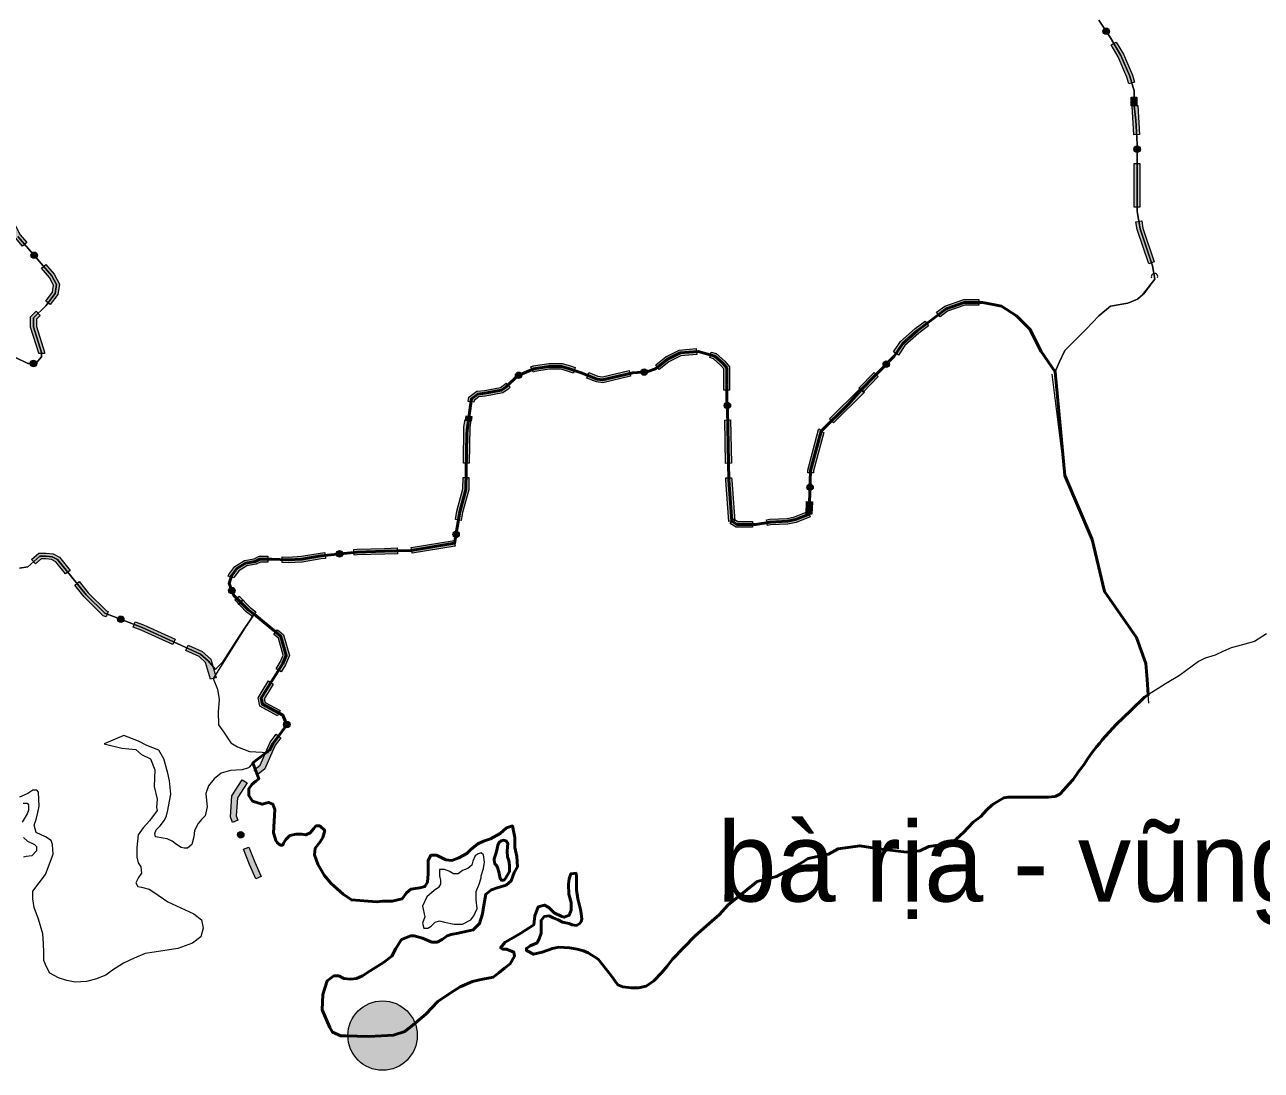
# Model space of a CAD drawing. Header units: metres. Extents: x -835890 to 1024355, y 79891 to 2211954.
# Drawn here: x -125138 to -39632, y 705742 to 778022 of the extents above; entities that cross this region are included whole.
import ezdxf
from ezdxf.enums import TextEntityAlignment as Align

# ---------------------------------------------------------------- set-up
doc = ezdxf.new("R2010")
doc.units = ezdxf.units.M
doc.header["$LTSCALE"] = 2200
for name, color, linetype, lineweight in [('12', 7, 'Continuous', 13), ('14', 7, 'Continuous', 13), ('15', 7, 'Continuous', 13), ('16', 7, 'Continuous', 13), ('37', 7, 'Continuous', 13), ('38', 7, 'Continuous', 13), ('8', 7, 'Continuous', 13)]:
    doc.layers.add(name, color=color, linetype=linetype, lineweight=lineweight)
doc.layers.add('3', color=7, linetype='Continuous')

msp = doc.modelspace()

# ---------------------------------------------------------------- hatches: boundary and pattern name
at = {"layer": '37'}
for points in [[(-50237, 777382, 1), (-50487, 777756, 1)], [(-49657, 776823), (-49163, 775976), (-48543, 774529), (-48401, 774058), (-48784, 773943), (-48919, 774393), (-49521, 775796), (-50003, 776622)], [(-48226, 773025), (-48226, 772425), (-48626, 772425), (-48626, 773025)], [(-48163, 772428), (-48055, 770428), (-48454, 770406), (-48563, 772407)], [(-48219, 769193, 1), (-48219, 769643, 1)], [(-48019, 768418), (-48019, 767370), (-48019, 765418), (-48419, 765418), (-48419, 767370), (-48419, 768418)], [(-125287, 762710), (-125777, 763279), (-126434, 764496), (-126655, 765432), (-126266, 765524), (-126057, 764640), (-125446, 763507), (-124984, 762971)], [(-47902, 764464), (-47814, 763966), (-47035, 761627), (-47414, 761501), (-48203, 763867), (-48295, 764394)], [(-124630, 762253, 1), (-124336, 761912, 1)], [(-123687, 758921), (-123217, 759525), (-123141, 760019), (-123428, 760552), (-123982, 761194), (-123679, 761455), (-123096, 760780), (-122725, 760090), (-122837, 759361), (-123371, 758675)], [(-59170, 758628), (-60126, 758628), (-61320, 758212), (-61838, 757821), (-62079, 758140), (-61511, 758569), (-60193, 759028), (-59170, 759028)], [(-124167, 755289), (-124167, 755322), (-124731, 757108), (-124731, 757833), (-124353, 758211), (-124070, 757928), (-124331, 757668), (-124331, 757170), (-123767, 755383), (-123767, 755289)], [(-62635, 757217), (-63309, 756707), (-64269, 755854), (-64726, 755189), (-65055, 755416), (-64571, 756121), (-63563, 757016), (-62876, 757536)], [(-78664, 755232), (-79766, 755136), (-80587, 754726), (-81257, 754190), (-81506, 754503), (-80804, 755065), (-79877, 755528), (-78699, 755631)], [(-76799, 752765), (-76799, 754222), (-77017, 754483), (-77518, 754934), (-77771, 755006), (-77661, 755391), (-77319, 755293), (-76728, 754761), (-76399, 754367), (-76399, 752765)], [(-124306, 754600, 1), (-124756, 754600, 1)], [(-87196, 753938), (-87529, 754049), (-88044, 754204), (-88873, 754204), (-89870, 754046), (-89986, 753996), (-90144, 754364), (-89982, 754433), (-88904, 754604), (-87985, 754604), (-87408, 754431), (-87069, 754318)], [(-82530, 753998, 1), (-82081, 754023, 1)], [(-65716, 754402, 1), (-65401, 754723, 1)], [(-91191, 753698, 1), (-90778, 753875, 1)], [(-83253, 753725), (-85165, 753272), (-85609, 753335), (-86268, 753599), (-86119, 753970), (-85505, 753724), (-85183, 753679), (-83345, 754114)], [(-66114, 753707), (-67171, 752625), (-67457, 752905), (-66401, 753987)], [(-91570, 752968), (-91710, 752828), (-92088, 752576), (-93282, 752349), (-93727, 752299), (-94054, 752054), (-94074, 751918), (-94470, 751975), (-94427, 752275), (-93880, 752685), (-93342, 752745), (-92242, 752954), (-91965, 753139), (-91853, 753251)], [(-67065, 752609), (-69201, 750502), (-69482, 750787), (-67346, 752893)], [(-76556, 751922, 1), (-76547, 751472, 1)], [(-94215, 750928), (-94261, 750607), (-94657, 750663), (-94611, 750985)], [(-94291, 750676), (-94368, 750181), (-94408, 747710), (-94808, 747716), (-94767, 750215), (-94686, 750737)], [(-76674, 747693), (-76732, 750693), (-76332, 750701), (-76275, 747701)], [(-69913, 749800), (-69887, 749826), (-70594, 747173), (-70599, 747036), (-70998, 747050), (-70992, 747233), (-70245, 750034), (-70194, 750085)], [(-94425, 746710), (-94438, 745871), (-94865, 744307), (-94956, 743745), (-95351, 743809), (-95257, 744392), (-94838, 745928), (-94825, 746716)], [(-76442, 743690), (-76652, 746521), (-76655, 746694), (-76255, 746701), (-76252, 746539), (-76044, 743720)], [(-70843, 745819, 1), (-70827, 746268, 1)], [(-70671, 745037), (-70702, 744179), (-71102, 744193), (-71071, 745051)], [(-70828, 744000), (-71790, 743615), (-72369, 743500), (-73574, 743445), (-73781, 743410), (-73847, 743805), (-73616, 743843), (-72418, 743898), (-71905, 744000), (-70976, 744372)], [(-74804, 743280), (-75343, 743280), (-75947, 743280), (-76350, 743537), (-76136, 743874), (-75831, 743680), (-75343, 743680), (-74804, 743680)], [(-95380, 741972), (-98342, 741492), (-98406, 741887), (-95444, 742367)], [(-95348, 742568, 1), (-95276, 743012, 1)], [(-122307, 740051), (-122991, 740900), (-123296, 741052), (-123673, 741094), (-124008, 741094), (-124398, 740747), (-124664, 741046), (-124161, 741494), (-123651, 741494), (-123181, 741442), (-122734, 741218), (-121995, 740303)], [(-104337, 741131), (-104645, 741097), (-105961, 740878), (-106911, 740822), (-107346, 740843), (-107327, 741242), (-106913, 741223), (-106006, 741276), (-104700, 741494), (-104380, 741528)], [(-103588, 741413, 1), (-103140, 741462, 1)], [(-99366, 741450), (-100243, 741423), (-102147, 741369), (-102348, 741347), (-102391, 741745), (-102174, 741768), (-100255, 741823), (-99378, 741850)], [(-108335, 740877), (-108831, 740877), (-109143, 740721), (-109788, 740613), (-110326, 740271), (-110664, 739837), (-110679, 739785), (-111062, 739900), (-111025, 740023), (-110599, 740572), (-109934, 740994), (-109268, 741105), (-108925, 741277), (-108335, 741277)], [(-119506, 737087), (-119708, 737165), (-121038, 738480), (-121679, 739273), (-121367, 739525), (-120741, 738748), (-119487, 737508), (-119363, 737461)], [(-110731, 738691, 1), (-110898, 739109, 1)], [(-110309, 738527), (-109556, 737730), (-109150, 737426), (-109391, 737106), (-109823, 737431), (-110600, 738253)], [(-110087, 738254), (-110048, 738214), (-110330, 737932), (-110370, 737971)], [(-118710, 736998, 1), (-118290, 736837, 1)], [(-114903, 735173), (-117090, 736165), (-117637, 736374), (-117495, 736748), (-116936, 736534), (-114737, 735537)], [(-107673, 736197), (-107566, 736118), (-107248, 735839), (-106840, 734411), (-107109, 733767), (-107413, 733285), (-107751, 733499), (-107465, 733952), (-107263, 734436), (-107600, 735616), (-107817, 735806), (-107910, 735875)], [(-112291, 732770), (-112632, 733937), (-113083, 734348), (-113992, 734760), (-113827, 735124), (-112861, 734686), (-112279, 734157), (-111907, 732882)], [(-107947, 732440), (-108245, 731968), (-108578, 731427), (-108521, 731173), (-107464, 730609), (-107652, 730256), (-108872, 730907), (-109003, 731499), (-108584, 732180), (-108285, 732653)], [(-106925, 729445, 1), (-107102, 729858, 1)], [(-107431, 728729), (-107818, 728213), (-108533, 726592), (-109027, 726193), (-109279, 726504), (-108860, 726843), (-108165, 728417), (-107751, 728969)], [(-109760, 725608), (-110427, 724584), (-110514, 723320), (-110396, 723029), (-110767, 722878), (-110920, 723255), (-110819, 724716), (-110095, 725826)], [(-110121, 721818, 1), (-110290, 722235, 1)], [(-109644, 721175), (-109217, 720122), (-108795, 719137), (-109162, 718980), (-109586, 719968), (-110015, 721025)]]:
    msp.add_hatch(color=256, dxfattribs=at).paths.add_polyline_path(points)
at = {"layer": '8'}
msp.add_hatch(color=256, dxfattribs=at).paths.add_polyline_path([(-97995, 708142, 1), (-102795, 708142, 1)])

# ---------------------------------------------------------------- linework, layer by layer
at = {"layer": '12'}
msp.add_lwpolyline([(-39277, 735904), (-40090, 735374), (-40926, 735154), (-41718, 734934), (-42245, 734713), (-42817, 734448), (-43521, 734228), (-43961, 734007), (-45280, 733037), (-46248, 732464), (-47451, 731696), (-47533, 732758), (-47618, 733868), (-48252, 735665), (-50471, 738835), (-51317, 742428), (-53219, 746867), (-53878, 754021), (-53605, 754677), (-53223, 755496), (-51748, 756971), (-50874, 757899), (-50055, 758555), (-48854, 758773), (-48198, 759046), (-47843, 759357), (-46994, 760429), (-47156, 761357), (-48008, 763916), (-48219, 765115), (-48219, 767370), (-48219, 769767), (-48309, 771425), (-48426, 772425), (-48426, 773425), (-48426, 773443), (-48731, 774461), (-49342, 775886), (-50054, 777107), (-50869, 778329)], dxfattribs=at)
at = {"layer": '14'}
for points in [[(-125612, 763393), (-123262, 760666), (-122933, 760054), (-123027, 759443), (-123685, 758597), (-124531, 757750), (-124531, 757139), (-123967, 755353), (-123967, 755070), (-124366, 754600), (-124930, 754600), (-126763, 755494)], [(-125494, 740448), (-124930, 740542), (-124084, 741294), (-123662, 741294), (-123239, 741247), (-122863, 741059), (-120889, 738614), (-119597, 737336), (-117013, 736350), (-112972, 734517), (-112455, 734047), (-111939, 733437), (-111773, 733649), (-111427, 734002), (-110298, 735724), (-109271, 737266), (-107691, 735962), (-107424, 735727), (-107052, 734423), (-107287, 733859), (-108415, 732074), (-108790, 731463), (-108696, 731040), (-107287, 730288), (-107005, 729631), (-107992, 728315), (-108180, 727888), (-109359, 726996), (-109621, 726696), (-109667, 726643), (-110107, 726511), (-110898, 726467), (-111558, 726290), (-112042, 725894), (-112438, 725409), (-112613, 724879), (-112569, 724394), (-112526, 723953), (-112657, 723336)], [(-112657, 723336), (-112921, 723071), (-113141, 722807), (-113405, 722322), (-113449, 721881), (-113581, 721352), (-113889, 721087), (-114109, 721087), (-114329, 721131), (-114637, 721352), (-114944, 721572), (-115296, 721748), (-115560, 721793), (-116088, 721881), (-116132, 722101), (-116044, 722366), (-115780, 722630), (-115472, 723027), (-115340, 723336), (-115252, 723733), (-115120, 724350), (-115032, 724835), (-115120, 725761), (-115252, 726290), (-115516, 727261), (-115868, 727878), (-116704, 728187), (-117275, 728495), (-118287, 728892), (-119650, 728319)], [(-119650, 728319), (-118419, 728010), (-117451, 727922), (-117055, 727569), (-116440, 727261), (-116132, 726511), (-116198, 725364), (-115978, 724482), (-116022, 723909), (-115978, 723689), (-116506, 722983), (-116946, 722498), (-117297, 722013), (-117385, 721131), (-117385, 720470), (-117297, 720073), (-117099, 719808), (-117055, 719367), (-117275, 719059), (-117451, 718706), (-117319, 718441), (-117055, 718397), (-116528, 718265), (-116220, 718044), (-115252, 717383), (-113449, 716545), (-112921, 716148), (-112789, 715575), (-112965, 714958), (-113537, 714517), (-114549, 714164), (-116198, 713899), (-116814, 713811), (-117561, 713502), (-118309, 713150), (-119057, 712664), (-119540, 712312), (-120244, 712047), (-120860, 711871), (-121651, 711827), (-122223, 711959), (-122795, 712135), (-123411, 712444), (-123630, 712885), (-123806, 713326), (-123806, 713899), (-123850, 714472), (-123894, 715178), (-124180, 716192), (-124488, 716986), (-124576, 717603), (-124576, 718132), (-123696, 719279), (-123169, 720690), (-123213, 721352), (-123301, 721616), (-123696, 721881), (-124356, 722189), (-124488, 722675), (-124356, 723071), (-124224, 723556), (-124136, 723997), (-124180, 724968), (-124312, 725100), (-124576, 725100), (-124928, 724879), (-125500, 724615)], [(-125236, 724218), (-125060, 724218), (-124972, 724218), (-124884, 724086), (-124884, 723733), (-124972, 723468), (-125324, 722895)], [(-125214, 721837), (-124950, 721572), (-124466, 721352), (-124334, 721219), (-124334, 720911), (-124642, 720558), (-125038, 720514), (-125214, 720470)]]:
    msp.add_lwpolyline(points, dxfattribs=at)
at = {"layer": '15', "lineweight": 40}
for points in [[(-108415, 732074), (-107287, 733859), (-107052, 734423), (-107424, 735727), (-107691, 735962), (-109271, 737266), (-109689, 737581), (-110189, 738073), (-110681, 738565), (-111008, 739384), (-110844, 739930), (-110462, 740422), (-109861, 740804), (-109206, 740913), (-108878, 741077), (-108059, 741077), (-106912, 741022), (-105983, 741077), (-104673, 741295), (-102160, 741569), (-100249, 741623), (-98446, 741678), (-95412, 742170), (-95061, 744349), (-94638, 745900), (-94576, 749707), (-94550, 749997), (-94306, 751707), (-94241, 752164), (-93804, 752492), (-93312, 752547), (-92165, 752765), (-91838, 752984), (-91073, 753748), (-89926, 754240), (-88888, 754404), (-88014, 754404), (-87468, 754240), (-86649, 753967), (-85557, 753530), (-85174, 753475), (-83099, 753967), (-82116, 754021), (-81515, 754240), (-80696, 754895), (-79822, 755332), (-78565, 755441), (-77419, 755114), (-76872, 754622), (-76599, 754294), (-76599, 753425), (-76599, 751795), (-76546, 751425), (-76452, 746530), (-76243, 743705), (-75889, 743480), (-75343, 743480), (-74578, 743480), (-73595, 743644), (-72394, 743699), (-71848, 743808), (-70902, 744186), (-70793, 747203), (-70066, 749930), (-68205, 751765), (-67314, 752765), (-66338, 753765), (-65020, 755114), (-64420, 755988), (-63436, 756861), (-61416, 758391), (-60170, 758824), (-58908, 758829), (-58170, 758675), (-57592, 758555), (-56555, 757899), (-55626, 756971), (-54861, 755441), (-53878, 754021), (-53219, 746867), (-51317, 742428), (-50471, 738835), (-48252, 735665), (-47618, 733868), (-47533, 732758), (-47451, 731696), (-47699, 731538), (-48644, 730612), (-49656, 729642), (-50624, 728584), (-50799, 728363), (-51019, 728098), (-51283, 727790), (-51635, 727305), (-51899, 726864), (-52251, 726423), (-52647, 725849), (-52954, 725497), (-53262, 725144), (-53570, 724835), (-53878, 724659)], [(-103422, 712268), (-103070, 712091), (-102586, 712047), (-102190, 712091), (-101772, 712268), (-101245, 712620), (-100321, 713194), (-99749, 713635), (-99485, 714164), (-99090, 714781), (-98430, 715046), (-98210, 715046), (-97638, 714869), (-96979, 714605), (-96627, 714605), (-96275, 714781), (-95923, 715046), (-95659, 715134), (-95175, 715222), (-94120, 715443), (-93680, 715884), (-93482, 716545), (-93394, 717162), (-93262, 717912), (-92866, 718221), (-92471, 718353), (-91855, 718529), (-91503, 718838), (-91283, 719411), (-91063, 719808), (-91107, 720514), (-91239, 721131), (-91239, 721837), (-91415, 722630), (-91833, 722498), (-92273, 722101), (-92932, 721748), (-93416, 721572), (-93812, 721396), (-94296, 720999), (-94560, 720734), (-95131, 720426), (-95615, 720249), (-96011, 720293), (-96671, 720602), (-97067, 720602), (-97242, 720249), (-97242, 719323), (-97286, 718750), (-97462, 718441), (-97814, 718353), (-98430, 718265), (-98738, 718000), (-99046, 717603), (-99727, 717427), (-100431, 717427), (-100783, 717383), (-101399, 717427), (-102542, 717515), (-103114, 717912), (-103949, 718662), (-104433, 719235), (-104873, 719985), (-105093, 720646), (-105049, 721087), (-104697, 721528), (-104521, 721837), (-104389, 722322), (-104741, 722630), (-105005, 722630), (-105137, 722454), (-105401, 722145), (-105709, 722013), (-105972, 722057), (-106368, 722057), (-106808, 721969), (-107072, 721704), (-107248, 721440), (-107292, 721307), (-107468, 721307), (-107688, 721484), (-107776, 721616), (-107930, 722145), (-107842, 723777), (-107974, 724130), (-108281, 724262), (-108721, 724130), (-109381, 724350), (-109645, 724747), (-109645, 725188), (-109425, 725497), (-109161, 725717), (-108959, 725888), (-109359, 726996), (-108180, 727888), (-107992, 728315), (-107005, 729631), (-107287, 730288), (-108696, 731040), (-108790, 731463), (-108415, 732074)], [(-53878, 724659), (-54362, 724615), (-54670, 724615), (-56297, 724615), (-57133, 724615), (-57440, 724571), (-57836, 724350), (-58232, 724086), (-58628, 723733), (-59024, 723292), (-59551, 722895), (-60211, 722189), (-60695, 721748), (-61135, 721440), (-61575, 721307), (-61970, 721307), (-62630, 721219), (-63246, 720911), (-64169, 720822), (-64917, 720911), (-66061, 721043), (-67402, 721263), (-68897, 721043), (-69557, 720690), (-70964, 720381)], [(-70964, 720381), (-71360, 720117), (-72460, 719500), (-73163, 719147), (-74483, 718794), (-76528, 717162), (-77100, 716501), (-77803, 715884), (-78771, 715046), (-80354, 713414), (-80706, 712929), (-81102, 712488), (-81629, 711915), (-82157, 711562), (-82685, 711430), (-83213, 711430), (-83785, 711518), (-84136, 711650), (-84598, 712312), (-85302, 713194), (-85478, 713414), (-86181, 713855), (-86489, 713987), (-86929, 714120), (-87457, 714208), (-88205, 714252), (-88644, 714164), (-89348, 713899), (-89964, 713767), (-90448, 714031), (-90448, 714164), (-90184, 714340), (-89700, 714561), (-89568, 714825), (-89436, 715222), (-89436, 716104), (-89216, 716369), (-88864, 716413), (-88600, 716280), (-88248, 716148), (-87941, 715972), (-87501, 715884), (-87281, 715795), (-86973, 715751), (-86753, 715884), (-86665, 716016), (-86621, 716192), (-86665, 716589), (-86709, 716854), (-86885, 717603), (-86973, 718221), (-86973, 718662), (-86973, 719103), (-87017, 719367), (-87369, 719323), (-87501, 718970), (-87545, 718618), (-87523, 717912), (-87347, 717339), (-87347, 716810), (-87479, 716457), (-87831, 716325), (-88007, 716369), (-88534, 716633), (-88886, 716986), (-89194, 717162), (-89634, 717030), (-89854, 716413), (-89942, 715795), (-90821, 715222), (-91349, 714913), (-91921, 714605), (-92229, 714208), (-92097, 714120), (-91833, 714120), (-91305, 713899), (-91261, 713635), (-91569, 713105), (-91965, 712797), (-92361, 712488), (-92756, 712179), (-93702, 712003), (-94186, 711871), (-95021, 711518), (-95725, 711077), (-96561, 710504), (-97396, 709622), (-98144, 709004), (-98848, 708431), (-99639, 708167), (-100475, 708122), (-101355, 708078), (-102938, 708122), (-103290, 708122), (-103861, 708387), (-104037, 708696), (-104565, 709930), (-104521, 710989), (-104213, 711915), (-103773, 712268), (-103422, 712268)]]:
    msp.add_lwpolyline(points, dxfattribs=at)
msp.add_lwpolyline([(-92662, 720040), (-92512, 719890), (-92437, 719765), (-92362, 719464), (-92312, 719238), (-92262, 718988), (-92137, 718862), (-91962, 718912), (-91862, 719038), (-91612, 719489), (-91612, 719890), (-91662, 720241), (-91762, 720491), (-91787, 720867), (-91762, 721193), (-91737, 721444), (-91862, 721594), (-92037, 721644), (-92187, 721594), (-92337, 721494), (-92412, 721293), (-92462, 721068), (-92537, 720767), (-92687, 720366)], close=True, dxfattribs=at)
at = {"layer": '15'}
msp.add_lwpolyline([(-97478, 716353), (-97623, 715918), (-97551, 715555), (-97261, 715555), (-97044, 715700), (-96754, 715990), (-96464, 716063), (-96102, 715990), (-95450, 715845), (-94870, 715845), (-94290, 716136), (-94073, 716426), (-93856, 716934), (-93928, 717515), (-93928, 718096), (-93711, 718604), (-93566, 719039), (-93566, 719185), (-93421, 719693), (-93348, 720128), (-93421, 720637), (-93566, 720782), (-93783, 720709), (-94001, 720564), (-94145, 720201), (-94218, 719911), (-94508, 719693), (-94870, 719548), (-95160, 719330), (-95522, 719330), (-95739, 719475), (-96102, 719620), (-96464, 719620), (-96464, 719185), (-96391, 718894), (-96391, 718604), (-96536, 718386), (-96826, 718168), (-97333, 717733), (-97623, 717079)], close=True, dxfattribs=at)
at = {"layer": '16'}
for points in [[(-50869, 778329), (-50054, 777107), (-49342, 775886), (-48731, 774461), (-48426, 773443), (-48426, 773425), (-48426, 772425), (-48309, 771425), (-48219, 769767), (-48219, 767370), (-48219, 765115), (-48008, 763916), (-47156, 761357), (-46994, 760429), (-47843, 759357), (-48198, 759046), (-48854, 758773), (-50055, 758555), (-50874, 757899), (-51748, 756971), (-53223, 755496), (-53605, 754677), (-53878, 754021), (-54861, 755441), (-55626, 756971), (-56555, 757899), (-57592, 758555), (-58170, 758675), (-58908, 758829), (-60170, 758824), (-61416, 758391), (-63436, 756861), (-64420, 755988), (-65020, 755114), (-66338, 753765), (-67314, 752765), (-68205, 751765), (-70066, 749930), (-70793, 747203), (-70902, 744186), (-71848, 743808), (-72394, 743699), (-73595, 743644), (-74578, 743480), (-75343, 743480), (-75889, 743480), (-76243, 743705), (-76452, 746530), (-76546, 751425), (-76599, 751795), (-76599, 753425), (-76599, 754294), (-76872, 754622), (-77419, 755114), (-78565, 755441), (-79822, 755332), (-80696, 754895), (-81515, 754240), (-82116, 754021), (-83099, 753967), (-85174, 753475), (-85557, 753530), (-86649, 753967), (-87468, 754240), (-88014, 754404), (-88888, 754404), (-89926, 754240), (-91073, 753748), (-91838, 752984), (-92165, 752765), (-93312, 752547), (-93804, 752492), (-94241, 752164), (-94306, 751707)], [(-126763, 755494), (-124930, 754600), (-124366, 754600), (-123967, 755070), (-123967, 755353), (-124531, 757139), (-124531, 757750), (-123685, 758597), (-123027, 759443), (-122933, 760054), (-123262, 760666), (-125612, 763393)], [(-94306, 751707), (-94550, 749997), (-94576, 749707), (-94638, 745900), (-95061, 744349), (-95412, 742170), (-98446, 741678), (-100249, 741623), (-102160, 741569), (-104673, 741295), (-105983, 741077), (-106912, 741022), (-108059, 741077), (-108878, 741077), (-109206, 740913), (-109861, 740804), (-110462, 740422), (-110844, 739930), (-111008, 739384), (-110681, 738565), (-110189, 738073), (-109689, 737581), (-109271, 737266), (-110298, 735724), (-111427, 734002), (-111773, 733649), (-111939, 733437), (-112455, 734047), (-112972, 734517), (-117013, 736350), (-119597, 737336), (-120889, 738614), (-122863, 741059), (-123239, 741247), (-123662, 741294), (-124084, 741294), (-124930, 740542), (-125494, 740448)]]:
    msp.add_lwpolyline(points, dxfattribs=at)
at = {"layer": '37'}
for points in [[(-49657, 776823), (-49163, 775976), (-48543, 774529), (-48401, 774058), (-48784, 773943), (-48919, 774393), (-49521, 775796), (-50003, 776622)], [(-48226, 773025), (-48226, 772425), (-48626, 772425), (-48626, 773025)], [(-48163, 772428), (-48055, 770428), (-48454, 770406), (-48563, 772407)], [(-48019, 768418), (-48019, 767370), (-48019, 765418), (-48419, 765418), (-48419, 767370), (-48419, 768418)], [(-125287, 762710), (-125777, 763279), (-126434, 764496), (-126655, 765432), (-126266, 765524), (-126057, 764640), (-125446, 763507), (-124984, 762971)], [(-47902, 764464), (-47814, 763966), (-47035, 761627), (-47414, 761501), (-48203, 763867), (-48295, 764394)], [(-123687, 758921), (-123217, 759525), (-123141, 760019), (-123428, 760552), (-123982, 761194), (-123679, 761455), (-123096, 760780), (-122725, 760090), (-122837, 759361), (-123371, 758675)], [(-59170, 758628), (-60126, 758628), (-61320, 758212), (-61838, 757821), (-62079, 758140), (-61511, 758569), (-60193, 759028), (-59170, 759028)], [(-124167, 755289), (-124167, 755322), (-124731, 757108), (-124731, 757833), (-124353, 758211), (-124070, 757928), (-124331, 757668), (-124331, 757170), (-123767, 755383), (-123767, 755289)], [(-62635, 757217), (-63309, 756707), (-64269, 755854), (-64726, 755189), (-65055, 755416), (-64571, 756121), (-63563, 757016), (-62876, 757536)], [(-78664, 755232), (-79766, 755136), (-80587, 754726), (-81257, 754190), (-81506, 754503), (-80804, 755065), (-79877, 755528), (-78699, 755631)], [(-76799, 752765), (-76799, 754222), (-77017, 754483), (-77518, 754934), (-77771, 755006), (-77661, 755391), (-77319, 755293), (-76728, 754761), (-76399, 754367), (-76399, 752765)], [(-87196, 753938), (-87529, 754049), (-88044, 754204), (-88873, 754204), (-89870, 754046), (-89986, 753996), (-90144, 754364), (-89982, 754433), (-88904, 754604), (-87985, 754604), (-87408, 754431), (-87069, 754318)], [(-83253, 753725), (-85165, 753272), (-85609, 753335), (-86268, 753599), (-86119, 753970), (-85505, 753724), (-85183, 753679), (-83345, 754114)], [(-66114, 753707), (-67171, 752625), (-67457, 752905), (-66401, 753987)], [(-91570, 752968), (-91710, 752828), (-92088, 752576), (-93282, 752349), (-93727, 752299), (-94054, 752054), (-94074, 751918), (-94470, 751975), (-94427, 752275), (-93880, 752685), (-93342, 752745), (-92242, 752954), (-91965, 753139), (-91853, 753251)], [(-67065, 752609), (-69201, 750502), (-69482, 750787), (-67346, 752893)], [(-94215, 750928), (-94261, 750607), (-94657, 750663), (-94611, 750985)], [(-94291, 750676), (-94368, 750181), (-94408, 747710), (-94808, 747716), (-94767, 750215), (-94686, 750737)], [(-76674, 747693), (-76732, 750693), (-76332, 750701), (-76275, 747701)], [(-69913, 749800), (-69887, 749826), (-70594, 747173), (-70599, 747036), (-70998, 747050), (-70992, 747233), (-70245, 750034), (-70194, 750085)], [(-94425, 746710), (-94438, 745871), (-94865, 744307), (-94956, 743745), (-95351, 743809), (-95257, 744392), (-94838, 745928), (-94825, 746716)], [(-76442, 743690), (-76652, 746521), (-76655, 746694), (-76255, 746701), (-76252, 746539), (-76044, 743720)], [(-70671, 745037), (-70702, 744179), (-71102, 744193), (-71071, 745051)], [(-70828, 744000), (-71790, 743615), (-72369, 743500), (-73574, 743445), (-73781, 743410), (-73847, 743805), (-73616, 743843), (-72418, 743898), (-71905, 744000), (-70976, 744372)], [(-74804, 743280), (-75343, 743280), (-75947, 743280), (-76350, 743537), (-76136, 743874), (-75831, 743680), (-75343, 743680), (-74804, 743680)], [(-95380, 741972), (-98342, 741492), (-98406, 741887), (-95444, 742367)], [(-122307, 740051), (-122991, 740900), (-123296, 741052), (-123673, 741094), (-124008, 741094), (-124398, 740747), (-124664, 741046), (-124161, 741494), (-123651, 741494), (-123181, 741442), (-122734, 741218), (-121995, 740303)], [(-104337, 741131), (-104645, 741097), (-105961, 740878), (-106911, 740822), (-107346, 740843), (-107327, 741242), (-106913, 741223), (-106006, 741276), (-104700, 741494), (-104380, 741528)], [(-99366, 741450), (-100243, 741423), (-102147, 741369), (-102348, 741347), (-102391, 741745), (-102174, 741768), (-100255, 741823), (-99378, 741850)], [(-108335, 740877), (-108831, 740877), (-109143, 740721), (-109788, 740613), (-110326, 740271), (-110664, 739837), (-110679, 739785), (-111062, 739900), (-111025, 740023), (-110599, 740572), (-109934, 740994), (-109268, 741105), (-108925, 741277), (-108335, 741277)], [(-119506, 737087), (-119708, 737165), (-121038, 738480), (-121679, 739273), (-121367, 739525), (-120741, 738748), (-119487, 737508), (-119363, 737461)], [(-110309, 738527), (-109556, 737730), (-109150, 737426), (-109391, 737106), (-109823, 737431), (-110600, 738253)], [(-110087, 738254), (-110048, 738214), (-110330, 737932), (-110370, 737971)], [(-114903, 735173), (-117090, 736165), (-117637, 736374), (-117495, 736748), (-116936, 736534), (-114737, 735537)], [(-107673, 736197), (-107566, 736118), (-107248, 735839), (-106840, 734411), (-107109, 733767), (-107413, 733285), (-107751, 733499), (-107465, 733952), (-107263, 734436), (-107600, 735616), (-107817, 735806), (-107910, 735875)], [(-112291, 732770), (-112632, 733937), (-113083, 734348), (-113992, 734760), (-113827, 735124), (-112861, 734686), (-112279, 734157), (-111907, 732882)], [(-107947, 732440), (-108245, 731968), (-108578, 731427), (-108521, 731173), (-107464, 730609), (-107652, 730256), (-108872, 730907), (-109003, 731499), (-108584, 732180), (-108285, 732653)], [(-107431, 728729), (-107818, 728213), (-108533, 726592), (-109027, 726193), (-109279, 726504), (-108860, 726843), (-108165, 728417), (-107751, 728969)], [(-109760, 725608), (-110427, 724584), (-110514, 723320), (-110396, 723029), (-110767, 722878), (-110920, 723255), (-110819, 724716), (-110095, 725826)], [(-109644, 721175), (-109217, 720122), (-108795, 719137), (-109162, 718980), (-109586, 719968), (-110015, 721025)]]:
    msp.add_lwpolyline(points, close=True, dxfattribs=at)
for centre in [(-50362, 777569), (-48219, 769418), (-124483, 762083), (-124531, 754600), (-82305, 754011), (-65559, 754562), (-90984, 753786), (-76551, 751697), (-70835, 746043), (-95312, 742790), (-103364, 741438), (-110815, 738900), (-118500, 736918), (-107014, 729651), (-110205, 722027)]:
    msp.add_circle(centre, 225, dxfattribs=at)
msp.add_arc((-47014, 760597), 225, 344.66592, 197.93629, dxfattribs=at)
at = {"layer": '38'}
for points in [[(-47051, 760357), (-47761, 759428), (-48198, 759046), (-48854, 758773), (-50055, 758555), (-50874, 757899), (-51748, 756971), (-53223, 755496), (-53605, 754677), (-53878, 754021), (-54861, 755441), (-55626, 756971), (-56555, 757899), (-57592, 758555), (-58768, 758799)], [(-47407, 731121), (-47618, 733868), (-48252, 735665), (-50471, 738835), (-51317, 742428), (-53219, 746867), (-54100, 753862)], [(-109292, 737304), (-112099, 732826), (-111807, 732083), (-111701, 731367), (-111754, 730518), (-111728, 729617), (-111436, 729219), (-110879, 728370), (-110428, 728105), (-109606, 727787), (-108280, 727707)]]:
    msp.add_lwpolyline(points, dxfattribs=at)
at = {"layer": '8'}
msp.add_circle((-100395, 708142), 2400, dxfattribs=at)

# ---------------------------------------------------------------- texts
at = {"layer": '3'}
msp.add_text('bà rịa - vũng tàu', height=5500, dxfattribs=at).set_placement((-50667, 717406), align=Align.CENTER)

doc.saveas('drawing.dxf')
